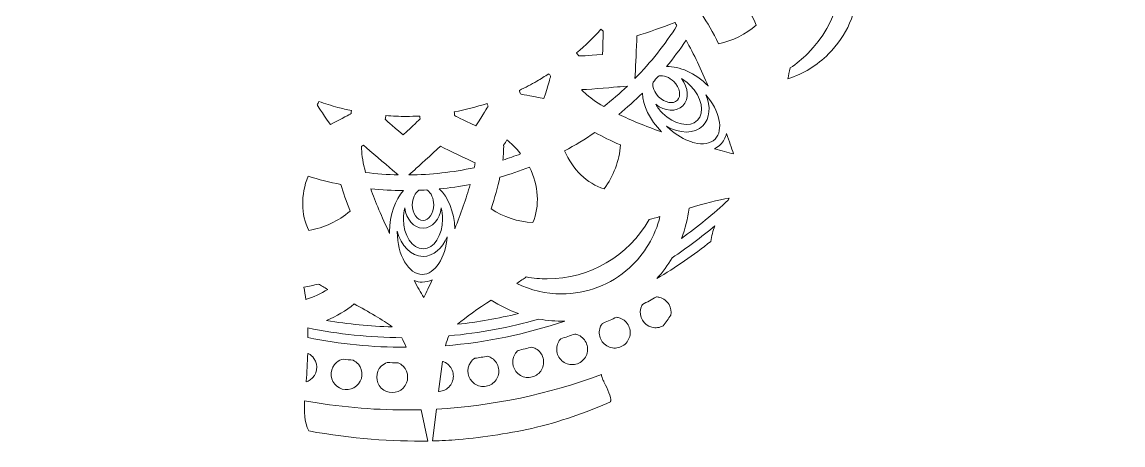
# Model space of a CAD drawing. Header units: millimetres. Extents: x -1844 to 2932, y -490 to 399.
# Drawn here: x 2193.6 to 2491.1, y -332.9 to -218.6 of the extents above; entities that cross this region are included whole.
import ezdxf

# ---------------------------------------------------------------- set-up
doc = ezdxf.new("R2010")
doc.units = ezdxf.units.MM
doc.header["$MEASUREMENT"] = 0
doc.layers.add('Layer 1', color=7, linetype='Continuous')

msp = doc.modelspace()

# ---------------------------------------------------------------- linework, layer by layer
at = {"layer": 'Layer 1', "lineweight": 0}
for points, knots in [([(2487.18, 398.64), (2241.69, 398.64), (2042.68, 199.63), (2042.68, -45.86), (2042.68, -291.35), (2241.69, -490.36), (2487.18, -490.36), (2732.67, -490.36), (2931.68, -291.35), (2931.68, -45.86), (2931.68, 199.63), (2732.67, 398.64), (2487.18, 398.64)], [0, 0, 0, 0, 1, 1, 1, 2, 2, 2, 3, 3, 3, 4, 4, 4, 4]), ([(2419.54, -209.11), (2419.24, -215.95), (2416.41, -222.37), (2411.58, -227.2), (2408.49, -230.29), (2404.72, -232.59), (2400.58, -233.9), (2400.76, -233.02), (2400.96, -232), (2401.15, -230.99), (2402.87, -229.84), (2404.49, -228.51), (2405.95, -227.05), (2414.09, -218.9), (2417.17, -207), (2414.01, -195.9), (2414.51, -195.03), (2415.01, -194.14), (2415.44, -193.36), (2418.34, -198.03), (2419.8, -203.57), (2419.54, -209.11)], [0, 0, 0, 0, 1, 1, 1, 2, 2, 2, 3, 3, 3, 4, 4, 4, 5, 5, 5, 6, 6, 6, 7, 7, 7, 7]), ([(2381.84, -224.43), (2380.32, -221.4), (2378.8, -218.71), (2377.32, -216.43), (2378.56, -214.13), (2379.72, -211.76), (2380.76, -209.36), (2386.1, -211.09), (2390.26, -214.78), (2392.04, -219.4), (2389.13, -221.92), (2385.63, -223.65), (2381.84, -224.43)], [0, 0, 0, 0, 1, 1, 1, 2, 2, 2, 3, 3, 3, 4, 4, 4, 4]), ([(2359.24, -233.85), (2359.24, -233.85), (2359.35, -231.77), (2359.35, -231.77), (2359.41, -230.7), (2359.69, -225.49), (2359.75, -222.33), (2362.36, -221.52), (2367.38, -219.7), (2369.53, -218.91), (2369.53, -218.91), (2370.03, -218.73), (2370.03, -218.73), (2370.22, -218.98), (2370.4, -219.25), (2370.6, -219.54), (2367.34, -224.67), (2363.52, -229.48), (2359.24, -233.85)], [0, 0, 0, 0, 1, 1, 1, 2, 2, 2, 3, 3, 3, 4, 4, 4, 5, 5, 5, 6, 6, 6, 6]), ([(2344.06, -227.75), (2343.88, -227.47), (2343.7, -227.19), (2343.49, -226.93), (2345.81, -224.94), (2348.01, -222.8), (2350.05, -220.54), (2350.25, -220.7), (2350.45, -220.86), (2350.66, -221.01), (2350.67, -221.51), (2350.64, -223.43), (2350.46, -227.32), (2346.19, -227.67), (2344.3, -227.76), (2344.06, -227.75)], [0, 0, 0, 0, 1, 1, 1, 2, 2, 2, 3, 3, 3, 4, 4, 4, 5, 5, 5, 5]), ([(2378.99, -235.83), (2375.47, -232.3), (2371.26, -230.47), (2367.8, -230.6), (2369.66, -228.32), (2371.42, -225.95), (2373.05, -223.5), (2375.17, -227.22), (2377.19, -231.53), (2379.02, -235.86), (2379.01, -235.85), (2379, -235.84), (2378.99, -235.83)], [0, 0, 0, 0, 1, 1, 1, 2, 2, 2, 3, 3, 3, 4, 4, 4, 4]), ([(2328.33, -238), (2328.23, -237.67), (2328.12, -237.36), (2328, -237.05), (2329.61, -236.27), (2331.2, -235.43), (2332.73, -234.54), (2332.73, -234.54), (2332.73, -234.54), (2332.73, -234.54), (2333.81, -233.92), (2334.89, -233.26), (2335.96, -232.56), (2336.12, -232.78), (2336.28, -232.99), (2336.45, -233.2), (2336.33, -233.68), (2335.8, -235.53), (2334.63, -239.24), (2330.44, -238.48), (2328.54, -238.06), (2328.33, -238)], [0, 0, 0, 0, 1, 1, 1, 2, 2, 2, 3, 3, 3, 4, 4, 4, 5, 5, 5, 6, 6, 6, 7, 7, 7, 7]), ([(2369.75, -234.67), (2371.38, -236.3), (2371.82, -238.61), (2370.71, -239.73), (2369.6, -240.84), (2367.28, -240.4), (2365.65, -238.77), (2364.45, -237.57), (2363.9, -236.01), (2364.13, -234.82), (2364.6, -234.31), (2365.06, -233.8), (2365.52, -233.28), (2365.6, -233.23), (2365.69, -233.19), (2365.77, -233.15), (2366.96, -232.91), (2368.54, -233.46), (2369.75, -234.67)], [0, 0, 0, 0, 1, 1, 1, 2, 2, 2, 3, 3, 3, 4, 4, 4, 5, 5, 5, 6, 6, 6, 6]), ([(2364.84, -240.81), (2367.25, -242.75), (2370.4, -242.96), (2372.17, -241.19), (2373.94, -239.42), (2373.73, -236.27), (2371.8, -233.86), (2372.63, -234.34), (2373.44, -234.96), (2374.19, -235.71), (2377.32, -238.84), (2378.18, -243.07), (2376.11, -245.13), (2374.05, -247.2), (2369.82, -246.34), (2366.69, -243.21), (2365.94, -242.46), (2365.32, -241.65), (2364.84, -240.81)], [0, 0, 0, 0, 1, 1, 1, 2, 2, 2, 3, 3, 3, 4, 4, 4, 5, 5, 5, 6, 6, 6, 6]), ([(2344.89, -236.83), (2347.8, -236.71), (2353.94, -236.17), (2355.22, -236.06), (2355.22, -236.06), (2357.19, -235.88), (2357.19, -235.88), (2355.16, -237.82), (2353.02, -239.67), (2350.82, -241.41), (2348.66, -240.16), (2346.92, -238.92), (2345.66, -237.73), (2345.39, -237.48), (2345.13, -237.22), (2344.85, -236.95), (2344.86, -236.91), (2344.88, -236.87), (2344.89, -236.83)], [0, 0, 0, 0, 1, 1, 1, 2, 2, 2, 3, 3, 3, 4, 4, 4, 5, 5, 5, 6, 6, 6, 6]), ([(2354.89, -243.54), (2357.12, -241.71), (2359.25, -239.78), (2361.27, -237.79), (2361.37, -241.1), (2363.18, -244.97), (2366.45, -248.27), (2362, -246.67), (2358.11, -245.09), (2354.89, -243.54)], [0, 0, 0, 0, 1, 1, 1, 2, 2, 2, 3, 3, 3, 3]), ([(2273.82, -240.04), (2275.51, -240.64), (2277.23, -241.17), (2278.94, -241.63), (2280.15, -241.95), (2281.38, -242.25), (2282.62, -242.51), (2282.58, -242.77), (2282.54, -243.04), (2282.52, -243.31), (2282.09, -243.57), (2280.42, -244.49), (2276.95, -246.29), (2274.54, -242.79), (2273.49, -241.16), (2273.38, -240.95), (2273.54, -240.66), (2273.69, -240.35), (2273.82, -240.04)], [0, 0, 0, 0, 1, 1, 1, 2, 2, 2, 3, 3, 3, 4, 4, 4, 5, 5, 5, 6, 6, 6, 6]), ([(2310.49, -243.82), (2310.48, -243.5), (2310.45, -243.17), (2310.41, -242.85), (2313.4, -242.28), (2316.38, -241.52), (2319.27, -240.57), (2319.37, -240.81), (2319.47, -241.05), (2319.58, -241.29), (2319.33, -241.73), (2318.33, -243.4), (2316.25, -246.66), (2312.41, -244.84), (2310.68, -243.95), (2310.49, -243.82)], [0, 0, 0, 0, 1, 1, 1, 2, 2, 2, 3, 3, 3, 4, 4, 4, 5, 5, 5, 5]), ([(2377.58, -246.6), (2379.56, -244.61), (2379.76, -241.35), (2378.4, -238.23), (2382.13, -242.51), (2383.29, -247.79), (2380.88, -250.21), (2379.62, -251.47), (2377.57, -251.75), (2375.3, -251.2), (2374.79, -251.05), (2374.27, -250.89), (2373.76, -250.72), (2371.79, -249.96), (2369.76, -248.65), (2367.97, -246.86), (2367.91, -246.81), (2367.86, -246.75), (2367.81, -246.7), (2371.32, -248.8), (2375.29, -248.88), (2377.58, -246.6)], [0, 0, 0, 0, 1, 1, 1, 2, 2, 2, 3, 3, 3, 4, 4, 4, 5, 5, 5, 6, 6, 6, 7, 7, 7, 7]), ([(2301.18, -244.74), (2300.84, -245.1), (2299.46, -246.43), (2296.58, -249.06), (2293.34, -246.31), (2291.91, -245), (2291.75, -244.83), (2291.82, -244.51), (2291.88, -244.18), (2291.93, -243.86), (2293.76, -244), (2295.6, -244.07), (2297.4, -244.07), (2298.61, -244.07), (2299.84, -244.04), (2301.08, -243.97), (2301.1, -244.23), (2301.14, -244.49), (2301.18, -244.74)], [0, 0, 0, 0, 1, 1, 1, 2, 2, 2, 3, 3, 3, 4, 4, 4, 5, 5, 5, 6, 6, 6, 6]), ([(2348.39, -248.42), (2350.44, -249.55), (2352.78, -250.68), (2355.34, -251.79), (2355.02, -256.05), (2353.46, -260.23), (2350.9, -263.66), (2346.29, -262.23), (2342.36, -258.44), (2340.23, -253.38), (2343.02, -251.88), (2345.76, -250.22), (2348.39, -248.42)], [0, 0, 0, 0, 1, 1, 1, 2, 2, 2, 3, 3, 3, 4, 4, 4, 4]), ([(2380.74, -252.82), (2381.33, -252.52), (2381.87, -252.14), (2382.34, -251.67), (2383.16, -250.85), (2383.7, -249.85), (2383.99, -248.72), (2384.7, -250.73), (2385.33, -252.59), (2385.88, -254.23), (2384.34, -253.83), (2382.61, -253.35), (2380.74, -252.82)], [0, 0, 0, 0, 1, 1, 1, 2, 2, 2, 3, 3, 3, 4, 4, 4, 4]), ([(2285.92, -251.84), (2287.82, -253.61), (2291.59, -256.78), (2293.77, -258.6), (2293.77, -258.6), (2295.3, -259.89), (2295.3, -259.89), (2292.35, -259.82), (2289.39, -259.6), (2286.45, -259.24), (2285.79, -256.78), (2285.42, -254.64), (2285.37, -252.88), (2285.36, -252.64), (2285.36, -252.4), (2285.36, -252.15), (2285.55, -252.04), (2285.74, -251.94), (2285.92, -251.84)], [0, 0, 0, 0, 1, 1, 1, 2, 2, 2, 3, 3, 3, 4, 4, 4, 5, 5, 5, 6, 6, 6, 6]), ([(2298.16, -259.9), (2298.16, -259.9), (2299.73, -258.49), (2299.73, -258.49), (2300.52, -257.78), (2304.4, -254.29), (2306.67, -252.1), (2309.09, -253.38), (2313.93, -255.64), (2316, -256.6), (2316, -256.6), (2316.05, -256.62), (2316.05, -256.62), (2315.98, -257.04), (2315.9, -257.48), (2315.81, -257.93), (2310.05, -259.18), (2304.11, -259.84), (2298.16, -259.9)], [0, 0, 0, 0, 1, 1, 1, 2, 2, 2, 3, 3, 3, 4, 4, 4, 5, 5, 5, 6, 6, 6, 6]), ([(2323.76, -251.81), (2324.07, -251.32), (2324.37, -250.85), (2324.66, -250.4), (2325.64, -251.21), (2326.92, -252.43), (2328.35, -254.19), (2326.76, -254.8), (2325.14, -255.37), (2323.54, -255.87), (2323.72, -254.4), (2323.79, -253.04), (2323.76, -251.81)], [0, 0, 0, 0, 1, 1, 1, 2, 2, 2, 3, 3, 3, 4, 4, 4, 4]), ([(2320.36, -269.07), (2321.38, -265.98), (2322.18, -263.11), (2322.75, -260.52), (2325.43, -259.74), (2328.1, -258.83), (2330.71, -257.8), (2333.24, -262.76), (2333.58, -268.27), (2331.63, -272.76), (2327.6, -272.56), (2323.73, -271.29), (2320.36, -269.07)], [0, 0, 0, 0, 1, 1, 1, 2, 2, 2, 3, 3, 3, 4, 4, 4, 4]), ([(2270.92, -260.27), (2273.81, -261.14), (2276.78, -261.87), (2279.77, -262.45), (2280.42, -264.67), (2281.27, -267.1), (2282.28, -269.67), (2279.14, -272.38), (2275.21, -274.21), (2271.12, -274.87), (2268.97, -270.64), (2268.9, -265.26), (2270.92, -260.27)], [0, 0, 0, 0, 1, 1, 1, 2, 2, 2, 3, 3, 3, 4, 4, 4, 4]), ([(2292.94, -275.69), (2290.79, -271.2), (2289.08, -267.15), (2287.84, -263.64), (2290.79, -263.94), (2293.76, -264.1), (2296.7, -264.12), (2294.41, -266.54), (2292.93, -270.61), (2292.93, -275.3), (2292.93, -275.43), (2292.94, -275.56), (2292.94, -275.69)], [0, 0, 0, 0, 1, 1, 1, 2, 2, 2, 3, 3, 3, 4, 4, 4, 4]), ([(2299.08, -267.94), (2299.08, -266.23), (2299.81, -264.72), (2300.83, -264.05), (2301.49, -264.02), (2302.16, -263.99), (2302.83, -263.95), (2302.93, -263.98), (2303.04, -264.01), (2303.14, -264.05), (2304.15, -264.72), (2304.88, -266.23), (2304.88, -267.94), (2304.88, -270.24), (2303.55, -272.19), (2301.98, -272.19), (2300.41, -272.19), (2299.08, -270.24), (2299.08, -267.94)], [0, 0, 0, 0, 1, 1, 1, 2, 2, 2, 3, 3, 3, 4, 4, 4, 5, 5, 5, 6, 6, 6, 6]), ([(2306.37, -263.67), (2309.17, -263.39), (2311.96, -262.99), (2314.72, -262.46), (2313.66, -266.28), (2312.19, -270.39), (2310.57, -274.43), (2310.39, -269.81), (2308.77, -265.89), (2306.37, -263.67)], [0, 0, 0, 0, 1, 1, 1, 2, 2, 2, 3, 3, 3, 3]), ([(2384.46, -266.67), (2380.45, -270.41), (2376.23, -273.87), (2371.82, -277.04), (2372.82, -274.42), (2373.51, -271.68), (2373.85, -268.86), (2377.85, -267.7), (2381.81, -266.62), (2384.66, -266.18), (2384.59, -266.34), (2384.53, -266.5), (2384.46, -266.67)], [0, 0, 0, 0, 1, 1, 1, 2, 2, 2, 3, 3, 3, 4, 4, 4, 4]), ([(2297.06, -268.81), (2297.4, -271.89), (2299.48, -274.26), (2301.98, -274.26), (2304.49, -274.26), (2306.56, -271.89), (2306.9, -268.81), (2307.15, -269.74), (2307.28, -270.76), (2307.28, -271.82), (2307.28, -276.24), (2304.91, -279.84), (2301.98, -279.84), (2299.06, -279.84), (2296.68, -276.24), (2296.68, -271.82), (2296.68, -270.76), (2296.82, -269.74), (2297.06, -268.81)], [0, 0, 0, 0, 1, 1, 1, 2, 2, 2, 3, 3, 3, 4, 4, 4, 5, 5, 5, 6, 6, 6, 6]), ([(2357.76, -284.99), (2352.72, -289.55), (2346.21, -292.06), (2339.42, -292.06), (2335.21, -292.06), (2331.04, -291.08), (2327.28, -289.21), (2328.28, -288.55), (2329.13, -287.98), (2329.88, -287.46), (2331.75, -287.8), (2333.66, -287.97), (2335.56, -287.97), (2346.93, -287.97), (2357.46, -281.84), (2363.11, -271.95), (2363.96, -271.72), (2364.92, -271.46), (2366.01, -271.15), (2364.72, -276.43), (2361.82, -281.31), (2357.76, -284.99)], [0, 0, 0, 0, 1, 1, 1, 2, 2, 2, 3, 3, 3, 4, 4, 4, 5, 5, 5, 6, 6, 6, 7, 7, 7, 7]), ([(2379.76, -277.87), (2375.11, -281.54), (2370.23, -284.9), (2365.15, -287.91), (2366.72, -286.17), (2368.11, -284.27), (2369.29, -282.27), (2373.3, -279.62), (2377.16, -276.74), (2380.87, -273.65), (2380.33, -274.97), (2379.93, -276.37), (2379.76, -277.87)], [0, 0, 0, 0, 1, 1, 1, 2, 2, 2, 3, 3, 3, 4, 4, 4, 4]), ([(2301.76, -286.8), (2298.1, -286.8), (2295, -281.53), (2295, -275.3), (2295, -275.22), (2295, -275.15), (2295, -275.07), (2296, -279.04), (2298.75, -281.91), (2301.98, -281.91), (2304.79, -281.91), (2307.24, -279.75), (2308.48, -276.58), (2308.09, -282.23), (2305.17, -286.8), (2301.76, -286.8)], [0, 0, 0, 0, 1, 1, 1, 2, 2, 2, 3, 3, 3, 4, 4, 4, 5, 5, 5, 5]), ([(2299.56, -288.46), (2300.26, -288.72), (2301, -288.86), (2301.76, -288.86), (2302.72, -288.86), (2303.63, -288.64), (2304.48, -288.23), (2303.65, -289.97), (2302.86, -291.58), (2302.15, -293), (2301.36, -291.65), (2300.49, -290.12), (2299.56, -288.46)], [0, 0, 0, 0, 1, 1, 1, 2, 2, 2, 3, 3, 3, 4, 4, 4, 4]), ([(2273.67, -289.37), (2274.42, -289.81), (2275.27, -290.3), (2276.24, -290.84), (2274.38, -291.98), (2272.37, -292.89), (2270.28, -293.56), (2270.14, -292.43), (2269.98, -291.31), (2269.81, -290.19), (2271.11, -289.99), (2272.4, -289.72), (2273.67, -289.37)], [0, 0, 0, 0, 1, 1, 1, 2, 2, 2, 3, 3, 3, 4, 4, 4, 4]), ([(2311.32, -300.25), (2313.45, -298.36), (2316.89, -296.01), (2320.41, -293.7), (2322.71, -295.22), (2325.17, -296.44), (2327.73, -297.36), (2322.34, -298.68), (2316.86, -299.64), (2311.32, -300.25)], [0, 0, 0, 0, 1, 1, 1, 2, 2, 2, 3, 3, 3, 3]), ([(2368.96, -297.77), (2368.27, -298.74), (2367.58, -299.71), (2366.89, -300.66), (2365.93, -301.19), (2364.83, -301.33), (2363.78, -301.05), (2361.56, -300.46), (2360.23, -298.16), (2360.83, -295.94), (2360.93, -295.57), (2361.08, -295.23), (2361.26, -294.91), (2362.53, -294.24), (2363.78, -293.56), (2365.02, -292.86), (2365.33, -292.87), (2365.63, -292.91), (2365.94, -292.99), (2367.01, -293.28), (2367.91, -293.97), (2368.47, -294.94), (2368.97, -295.8), (2369.14, -296.79), (2368.96, -297.77)], [0, 0, 0, 0, 1, 1, 1, 2, 2, 2, 3, 3, 3, 4, 4, 4, 5, 5, 5, 6, 6, 6, 7, 7, 7, 8, 8, 8, 8]), ([(2283.39, -294.76), (2287.15, -296.82), (2291.18, -299.1), (2293.64, -300.96), (2287.66, -300.8), (2281.75, -300.22), (2275.92, -299.24), (2278.58, -298.07), (2281.1, -296.58), (2283.39, -294.76)], [0, 0, 0, 0, 1, 1, 1, 2, 2, 2, 3, 3, 3, 3]), ([(2308.01, -306.04), (2308.29, -305.04), (2308.61, -304.15), (2308.97, -303.37), (2317.23, -302.64), (2325.36, -301.12), (2333.29, -298.85), (2335.57, -299.26), (2337.91, -299.44), (2340.26, -299.38), (2329.85, -302.93), (2319.03, -305.17), (2308.01, -306.04)], [0, 0, 0, 0, 1, 1, 1, 2, 2, 2, 3, 3, 3, 4, 4, 4, 4]), ([(2357.7, -303.93), (2357.32, -304.97), (2356.55, -305.81), (2355.54, -306.28), (2354.53, -306.75), (2353.4, -306.8), (2352.35, -306.42), (2351.31, -306.04), (2350.47, -305.27), (2350, -304.26), (2349.53, -303.25), (2349.48, -302.12), (2349.86, -301.07), (2349.86, -301.07), (2349.86, -301.07), (2349.86, -301.07), (2350, -300.69), (2350.19, -300.34), (2350.42, -300.03), (2350.55, -299.98), (2350.67, -299.93), (2350.79, -299.88), (2351.95, -299.39), (2353.1, -298.88), (2354.24, -298.36), (2354.56, -298.39), (2354.89, -298.46), (2355.21, -298.58), (2356.25, -298.96), (2357.09, -299.73), (2357.56, -300.74), (2358.03, -301.75), (2358.08, -302.88), (2357.7, -303.93)], [0, 0, 0, 0, 1, 1, 1, 2, 2, 2, 3, 3, 3, 4, 4, 4, 5, 5, 5, 6, 6, 6, 7, 7, 7, 8, 8, 8, 9, 9, 9, 10, 10, 10, 11, 11, 11, 11]), ([(2270.88, -303.86), (2270.88, -302.98), (2270.86, -302.1), (2270.84, -301.22), (2279.13, -302.92), (2287.61, -303.81), (2296.21, -303.88), (2296.63, -304.63), (2297.04, -305.49), (2297.41, -306.47), (2297.36, -306.47), (2297.32, -306.47), (2297.27, -306.47), (2288.34, -306.47), (2279.51, -305.59), (2270.88, -303.86)], [0, 0, 0, 0, 1, 1, 1, 2, 2, 2, 3, 3, 3, 4, 4, 4, 5, 5, 5, 5]), ([(2338.35, -308.42), (2337.97, -307.37), (2338.01, -306.24), (2338.49, -305.23), (2338.49, -305.23), (2338.49, -305.23), (2338.49, -305.23), (2338.67, -304.84), (2338.91, -304.48), (2339.19, -304.17), (2340.47, -303.76), (2341.75, -303.34), (2343.01, -302.89), (2343.36, -302.96), (2343.7, -303.06), (2344.03, -303.21), (2345.04, -303.68), (2345.8, -304.52), (2346.18, -305.57), (2346.57, -306.61), (2346.52, -307.75), (2346.05, -308.76), (2345.57, -309.77), (2344.74, -310.53), (2343.69, -310.91), (2342.65, -311.29), (2341.51, -311.24), (2340.5, -310.77), (2339.49, -310.3), (2338.73, -309.47), (2338.35, -308.42)], [0, 0, 0, 0, 1, 1, 1, 2, 2, 2, 3, 3, 3, 4, 4, 4, 5, 5, 5, 6, 6, 6, 7, 7, 7, 8, 8, 8, 9, 9, 9, 10, 10, 10, 10]), ([(2326.79, -308.38), (2326.79, -308.38), (2326.79, -308.38), (2326.79, -308.38), (2327.03, -307.96), (2327.34, -307.61), (2327.68, -307.31), (2328.92, -307.03), (2330.16, -306.73), (2331.4, -306.42), (2331.77, -306.51), (2332.14, -306.65), (2332.49, -306.85), (2333.45, -307.41), (2334.14, -308.31), (2334.43, -309.38), (2334.72, -310.46), (2334.57, -311.58), (2334.02, -312.55), (2333.46, -313.51), (2332.56, -314.2), (2331.48, -314.49), (2330.41, -314.78), (2329.28, -314.63), (2328.32, -314.08), (2326.33, -312.93), (2325.64, -310.37), (2326.79, -308.38)], [0, 0, 0, 0, 1, 1, 1, 2, 2, 2, 3, 3, 3, 4, 4, 4, 5, 5, 5, 6, 6, 6, 7, 7, 7, 8, 8, 8, 9, 9, 9, 9]), ([(2271.49, -315.28), (2271.15, -315.52), (2270.78, -315.7), (2270.41, -315.82), (2270.41, -315.76), (2270.42, -315.69), (2270.42, -315.62), (2270.58, -313.18), (2270.73, -310.68), (2270.81, -308.15), (2270.9, -308.17), (2270.99, -308.19), (2271.08, -308.2), (2271.63, -308.5), (2272.13, -308.93), (2272.51, -309.48), (2273.83, -311.36), (2273.37, -313.97), (2271.49, -315.28)], [0, 0, 0, 0, 1, 1, 1, 2, 2, 2, 3, 3, 3, 4, 4, 4, 5, 5, 5, 6, 6, 6, 6]), ([(2314.87, -310.5), (2315.17, -310.06), (2315.55, -309.71), (2315.96, -309.43), (2317.14, -309.27), (2318.32, -309.09), (2319.49, -308.9), (2319.9, -309.02), (2320.31, -309.21), (2320.68, -309.47), (2321.59, -310.11), (2322.2, -311.07), (2322.39, -312.16), (2322.59, -313.26), (2322.34, -314.37), (2321.7, -315.28), (2321.06, -316.19), (2320.11, -316.8), (2319.01, -317), (2317.91, -317.19), (2316.81, -316.94), (2315.89, -316.31), (2314.01, -314.99), (2313.55, -312.38), (2314.87, -310.5)], [0, 0, 0, 0, 1, 1, 1, 2, 2, 2, 3, 3, 3, 4, 4, 4, 5, 5, 5, 6, 6, 6, 7, 7, 7, 8, 8, 8, 8]), ([(2283.99, -316.93), (2282.23, -318.41), (2279.59, -318.18), (2278.12, -316.42), (2276.64, -314.65), (2276.87, -312.02), (2278.63, -310.54), (2279.16, -310.1), (2279.77, -309.81), (2280.4, -309.67), (2281.3, -309.78), (2282.2, -309.88), (2283.1, -309.97), (2283.63, -310.22), (2284.11, -310.58), (2284.51, -311.05), (2285.99, -312.82), (2285.75, -315.45), (2283.99, -316.93)], [0, 0, 0, 0, 1, 1, 1, 2, 2, 2, 3, 3, 3, 4, 4, 4, 5, 5, 5, 6, 6, 6, 6]), ([(2290.7, -311.58), (2291.15, -311.12), (2291.69, -310.8), (2292.27, -310.6), (2293.25, -310.63), (2294.24, -310.66), (2295.23, -310.67), (2295.73, -310.88), (2296.19, -311.18), (2296.59, -311.58), (2298.22, -313.21), (2298.22, -315.85), (2296.59, -317.48), (2294.97, -319.11), (2292.32, -319.11), (2290.7, -317.48), (2289.07, -315.85), (2289.07, -313.21), (2290.7, -311.58), (2290.7, -311.58), (2290.7, -311.58), (2290.7, -311.58)], [0, 0, 0, 0, 1, 1, 1, 2, 2, 2, 3, 3, 3, 4, 4, 4, 5, 5, 5, 6, 6, 6, 7, 7, 7, 7]), ([(2307.2, -310.34), (2307.27, -310.33), (2307.34, -310.32), (2307.41, -310.32), (2307.87, -310.48), (2308.3, -310.73), (2308.68, -311.05), (2309.54, -311.77), (2310.06, -312.77), (2310.16, -313.88), (2310.25, -314.99), (2309.91, -316.07), (2309.2, -316.93), (2308.48, -317.78), (2307.47, -318.31), (2306.36, -318.4), (2306.31, -318.41), (2306.25, -318.41), (2306.2, -318.41), (2306.2, -318.41), (2307.2, -310.34), (2307.2, -310.34)], [0, 0, 0, 0, 1, 1, 1, 2, 2, 2, 3, 3, 3, 4, 4, 4, 5, 5, 5, 6, 6, 6, 7, 7, 7, 7]), ([(2352.7, -320.98), (2352.68, -321.04), (2352.66, -321.11), (2352.64, -321.17), (2347.21, -323.66), (2340.56, -326.14), (2332.68, -328.08), (2325.72, -329.67), (2318.65, -330.78), (2311.49, -331.42), (2309.24, -331.59), (2306.92, -331.71), (2304.54, -331.77), (2304.54, -331.77), (2305.61, -323.16), (2305.61, -323.16), (2320.92, -322.33), (2335.88, -319.18), (2350.16, -313.81), (2350.25, -314.36), (2350.42, -314.91), (2350.68, -315.44), (2350.68, -315.44), (2350.71, -315.5), (2350.71, -315.5), (2350.82, -315.72), (2350.93, -315.95), (2351.05, -316.18), (2351.72, -317.53), (2352.97, -320.06), (2352.7, -320.98)], [0, 0, 0, 0, 1, 1, 1, 2, 2, 2, 3, 3, 3, 4, 4, 4, 5, 5, 5, 6, 6, 6, 7, 7, 7, 8, 8, 8, 9, 9, 9, 10, 10, 10, 10]), ([(2269.99, -320.92), (2278.92, -322.56), (2288.03, -323.39), (2297.27, -323.39), (2298.61, -323.39), (2300.01, -323.37), (2301.44, -323.33), (2301.44, -323.33), (2303.31, -331.8), (2303.31, -331.8), (2293.63, -331.97), (2282.89, -331.2), (2271.11, -329.08), (2269.89, -326.55), (2269.79, -323.87), (2269.99, -320.92)], [0, 0, 0, 0, 1, 1, 1, 2, 2, 2, 3, 3, 3, 4, 4, 4, 5, 5, 5, 5])]:
    msp.add_open_spline(points, degree=3, knots=knots, dxfattribs=at)

doc.saveas('drawing.dxf')
